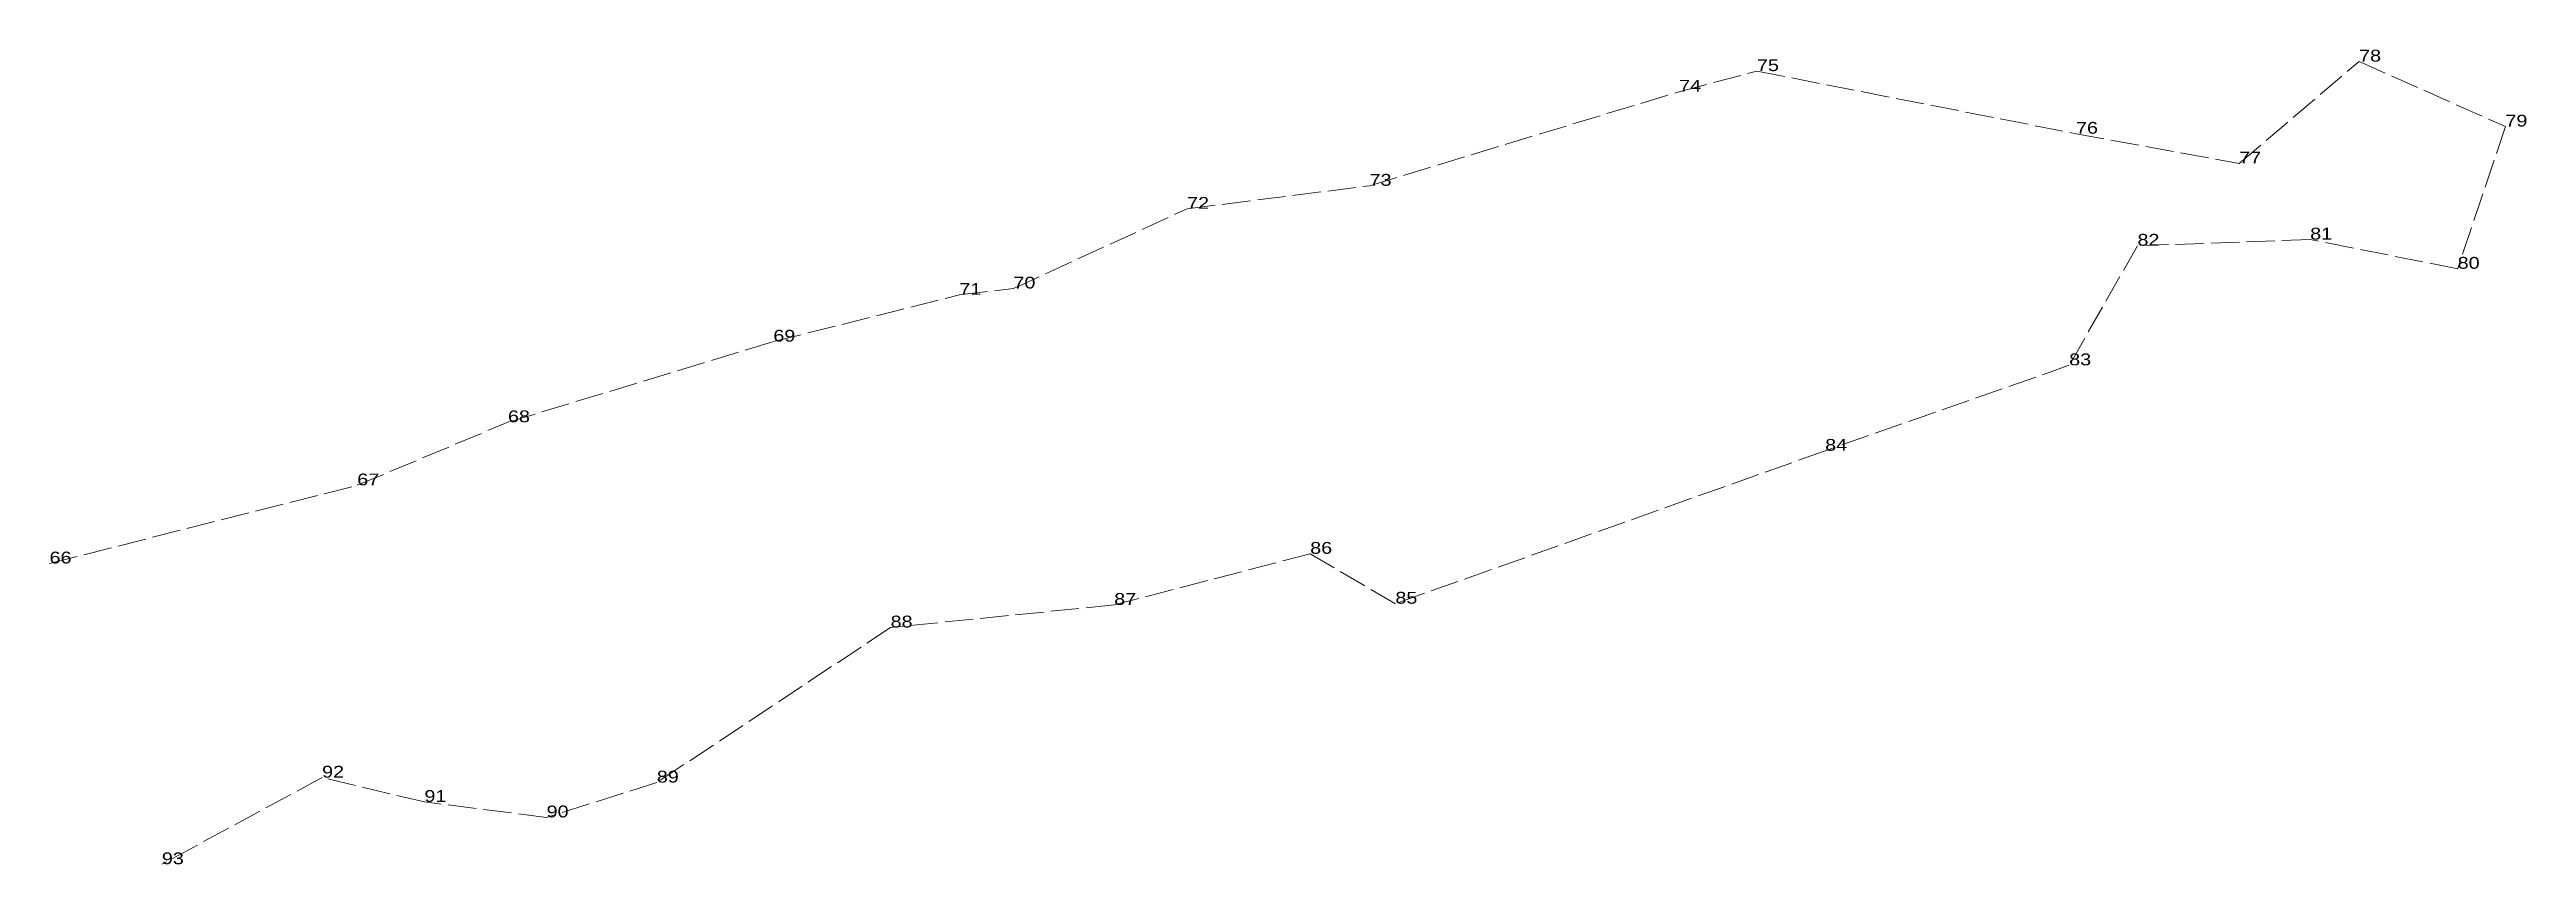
# Model space of a CAD drawing. Header units: metres. Extents: x 540836 to 552139, y 1826485 to 1839668.
# Drawn here: x 543653.9 to 544031.4, y 1826484.5 to 1826608.6 of the extents above.
import ezdxf

# ---------------------------------------------------------------- set-up
doc = ezdxf.new("R2010")
doc.units = ezdxf.units.M
doc.header["$LTSCALE"] = 0.72
doc.linetypes.add('LONG_DASHED', pattern=[7.5, 6, -1.5])
doc.layers.add('12', color=7, linetype='Continuous')
doc.layers.add('4', color=7, linetype='LONG_DASHED', lineweight=13)

msp = doc.modelspace()

# ---------------------------------------------------------------- linework, layer by layer
at = {"layer": '4'}
msp.add_lwpolyline([(543653.9, 1826530.35), (543700.8, 1826542.25), (543723.77, 1826551.86), (543764.22, 1826564.14), (543792.58, 1826571.27), (543800.81, 1826572.23), (543827.28, 1826584.37), (543855.09, 1826587.88), (543902.27, 1826602.21), (543914.13, 1826605.35), (543962.76, 1826595.81), (543987.63, 1826591.29), (544005.91, 1826606.8), (544028.21, 1826596.9), (544020.93, 1826575.24), (543998.45, 1826579.69), (543972.13, 1826578.75), (543961.72, 1826560.53), (543924.53, 1826547.51), (543859.02, 1826524.22), (543846.04, 1826531.82), (543816.17, 1826524.04), (543782.09, 1826520.6), (543746.46, 1826496.97), (543729.66, 1826491.67), (543711.04, 1826494.03), (543695.44, 1826497.73), (543671.02, 1826484.53)], dxfattribs=at)

# ---------------------------------------------------------------- texts
at = {"layer": '12', "width": 1.25}
for s, p in [('75', (543914.13, 1826605.35)), ('78', (544005.91, 1826606.8)), ('74', (543902.27, 1826602.21)), ('79', (544028.21, 1826596.9)), ('76', (543962.76, 1826595.81)), ('77', (543987.63, 1826591.29)), ('73', (543855.09, 1826587.88)), ('72', (543827.28, 1826584.37)), ('82', (543972.13, 1826578.75)), ('81', (543998.45, 1826579.69)), ('80', (544020.93, 1826575.24)), ('71', (543792.58, 1826571.27)), ('70', (543800.81, 1826572.23)), ('69', (543764.22, 1826564.14)), ('83', (543961.72, 1826560.53)), ('68', (543723.77, 1826551.86)), ('84', (543924.53, 1826547.51)), ('67', (543700.8, 1826542.25)), ('66', (543653.9, 1826530.35)), ('86', (543846.04, 1826531.82)), ('87', (543816.17, 1826524.04)), ('85', (543859.02, 1826524.22)), ('88', (543782.09, 1826520.6)), ('92', (543695.44, 1826497.73)), ('89', (543746.46, 1826496.97)), ('91', (543711.04, 1826494.03)), ('90', (543729.66, 1826491.67)), ('93', (543671.02, 1826484.53))]:
    msp.add_text(s, height=1.8, dxfattribs=at).set_placement(p)

doc.saveas('drawing.dxf')
